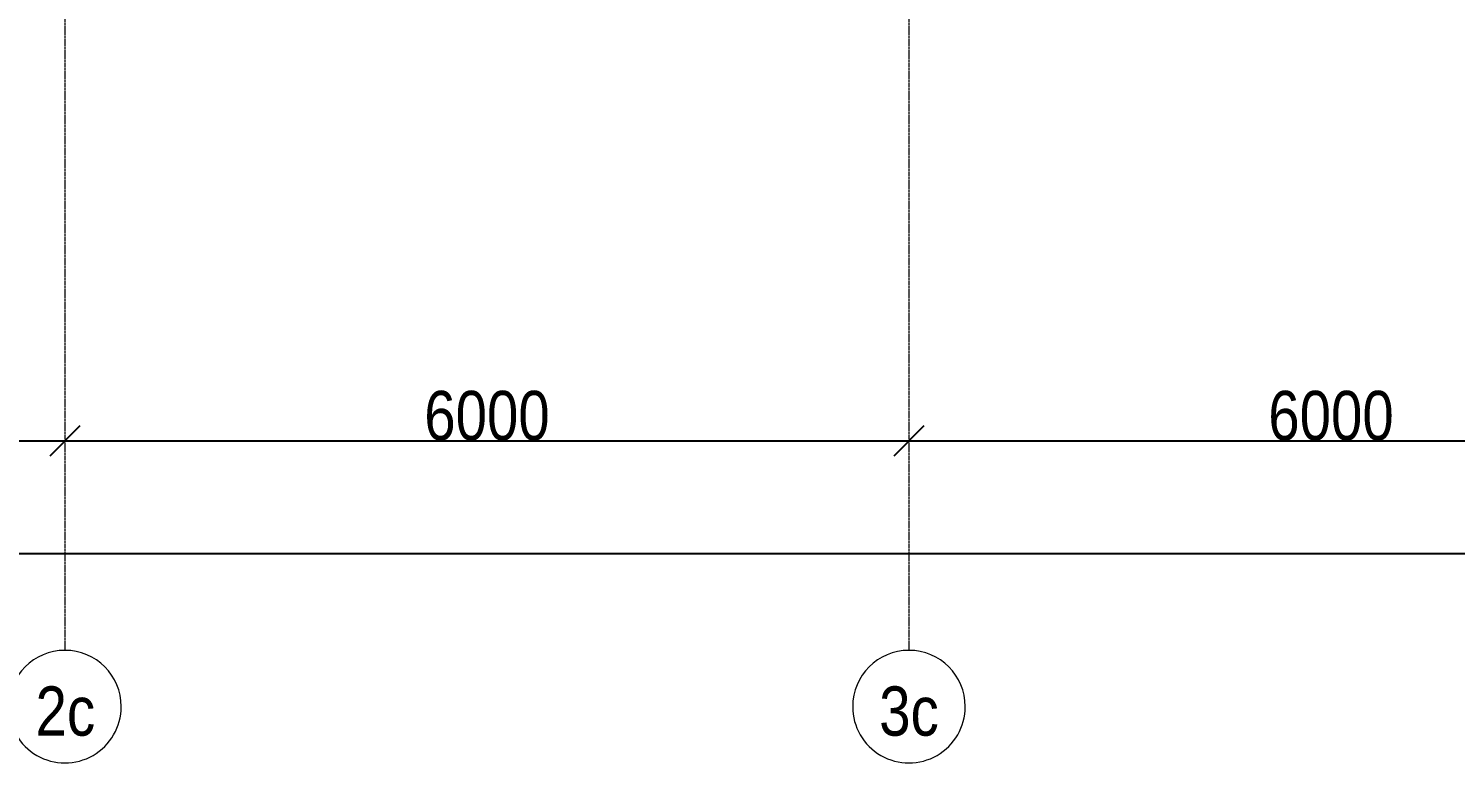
# Model space of a CAD drawing. Header units: metres. Extents: x 14298 to 227756, y -64870 to 286334.
# Drawn here: x 35804 to 45948, y -64870 to -59634 of the extents above; entities that cross this region are included whole.
import ezdxf

# ---------------------------------------------------------------- set-up
doc = ezdxf.new("R2010")
doc.units = ezdxf.units.M
doc.linetypes.add('ADSK_Линия сетки', pattern=[21, 12, -3, 3, -3])
for name, color, linetype, lineweight in [('A-ANNO-DIMS', 7, 'Continuous', 9), ('S-GRID', 7, 'Continuous', 9), ('S-GRID-IDEN', 7, 'Continuous', 9)]:
    doc.layers.add(name, color=color, linetype=linetype, lineweight=lineweight)
doc.styles.add('GOST Common_I', font='ARIALN.TTF', dxfattribs={"height": 350})
doc.dimstyles.new('ADSK_Основной_3_5', dxfattribs={"dimscale": 304.8, "dimtxt": 352.000249, "dimasz": 0.695866, "dimexe": 0.492126, "dimexo": 0.984252, "dimgap": 0, "dimtad": 1, "dimdec": 3, "dimrnd": 0.001, "dimdsep": 46, "dimtxsty": 'GOST Common_I', "dimblk1": 'OBLIQUE', "dimblk2": 'OBLIQUE', "dimsah": 1, "dimcen": 0.09, "dimdle": 0.492126, "dimazin": 0, "dimtfac": 1, "dimtdec": 4, "dimtix": 1, "dimtmove": 0, "dimatfit": 3, "dimfxl": 1, "dimtvp": 1, "dimtolj": 1, "dimtzin": 0, "dimarcsym": 2})

# ---------------------------------------------------------------- blocks, each defined once
blk = doc.blocks.new('Ось сетки - D8-1256827-1 этаж')
at = {"layer": 'S-GRID-IDEN'}
for start, end in [(360, 180), (180, 360)]:
    blk.add_arc((0, 0), 4, start, end, dxfattribs=at)
blk = doc.blocks.new('_Oblique')
at = {"color": 0, "linetype": 'ByBlock', "lineweight": -2}
blk.add_line((-0.5, -0.5), (0.5, 0.5), dxfattribs=at)
blk = doc.blocks.new('DIMBLOCK1-1 этаж')
at = {"layer": 'A-ANNO-DIMS', "color": 0, "lineweight": -2, "transparency": 16777216}
for p, q in [((32513, -62564), (36213, -62564)), ((32663, -62714), (32663, -62714)), ((36063, -62714), (36063, -62714))]:
    blk.add_line(p, q, dxfattribs=at)
at = {"layer": 'Defpoints', "color": 0, "transparency": 16777216}
for p in [(32663, -62414), (36063, -62414), (36063, -62564)]:
    blk.add_point(p, dxfattribs=at)
at = {"layer": 'A-ANNO-DIMS', "color": 0, "lineweight": -2, "transparency": 16777216, "xscale": 212.1, "yscale": 212.1, "zscale": 212.1, "rotation": 180}
blk.add_blockref('_Oblique', (32663, -62564), dxfattribs=at)
at = {"layer": 'A-ANNO-DIMS', "color": 0, "lineweight": -2, "transparency": 16777216, "xscale": 212.1, "yscale": 212.1, "zscale": 212.1}
blk.add_blockref('_Oblique', (36063, -62564), dxfattribs=at)
at = {"layer": 'A-ANNO-DIMS', "color": 0, "lineweight": 15, "transparency": 16777216, "insert": (34363, -62386), "char_height": 350, "width": 980.83, "attachment_point": 5, "style": 'GOST Common_I'}
blk.add_mtext('\\A1;3400', dxfattribs=at)
blk = doc.blocks.new('DIMBLOCK2-1 этаж')
at = {"layer": 'A-ANNO-DIMS', "color": 0, "lineweight": -2, "transparency": 16777216}
for p, q in [((35913, -62564), (42213, -62564)), ((36063, -62714), (36063, -62714)), ((42063, -62714), (42063, -62714))]:
    blk.add_line(p, q, dxfattribs=at)
at = {"layer": 'Defpoints', "color": 0, "transparency": 16777216}
for p in [(36063, -62414), (42063, -62414), (42063, -62564)]:
    blk.add_point(p, dxfattribs=at)
at = {"layer": 'A-ANNO-DIMS', "color": 0, "lineweight": -2, "transparency": 16777216, "xscale": 212.1, "yscale": 212.1, "zscale": 212.1, "rotation": 180}
blk.add_blockref('_Oblique', (36063, -62564), dxfattribs=at)
at = {"layer": 'A-ANNO-DIMS', "color": 0, "lineweight": -2, "transparency": 16777216, "xscale": 212.1, "yscale": 212.1, "zscale": 212.1}
blk.add_blockref('_Oblique', (42063, -62564), dxfattribs=at)
at = {"layer": 'A-ANNO-DIMS', "color": 0, "lineweight": 15, "transparency": 16777216, "insert": (39063, -62386), "char_height": 350, "width": 945.03, "attachment_point": 5, "style": 'GOST Common_I'}
blk.add_mtext('\\A1;6000', dxfattribs=at)
blk = doc.blocks.new('DIMBLOCK3-1 этаж')
at = {"layer": 'A-ANNO-DIMS', "color": 0, "lineweight": -2, "transparency": 16777216}
for p, q in [((41913, -62564), (48213, -62564)), ((42063, -62714), (42063, -62714)), ((48063, -62714), (48063, -62714))]:
    blk.add_line(p, q, dxfattribs=at)
at = {"layer": 'Defpoints', "color": 0, "transparency": 16777216}
for p in [(42063, -62414), (48063, -62414), (48063, -62564)]:
    blk.add_point(p, dxfattribs=at)
at = {"layer": 'A-ANNO-DIMS', "color": 0, "lineweight": -2, "transparency": 16777216, "xscale": 212.1, "yscale": 212.1, "zscale": 212.1, "rotation": 180}
blk.add_blockref('_Oblique', (42063, -62564), dxfattribs=at)
at = {"layer": 'A-ANNO-DIMS', "color": 0, "lineweight": -2, "transparency": 16777216, "xscale": 212.1, "yscale": 212.1, "zscale": 212.1}
blk.add_blockref('_Oblique', (48063, -62564), dxfattribs=at)
at = {"layer": 'A-ANNO-DIMS', "color": 0, "lineweight": 15, "transparency": 16777216, "insert": (45063, -62386), "char_height": 350, "width": 945.03, "attachment_point": 5, "style": 'GOST Common_I'}
blk.add_mtext('\\A1;6000', dxfattribs=at)
blk = doc.blocks.new('DIMBLOCK15-1 этаж')
at = {"layer": 'A-ANNO-DIMS', "color": 0, "lineweight": -2, "transparency": 16777216}
for p, q in [((32663, -63184), (32663, -63514)), ((87463, -63184), (87463, -63514)), ((32513, -63364), (87613, -63364))]:
    blk.add_line(p, q, dxfattribs=at)
at = {"layer": 'Defpoints', "color": 0, "transparency": 16777216}
for p in [(32663, -62884), (87463, -62884), (87463, -63364)]:
    blk.add_point(p, dxfattribs=at)
at = {"layer": 'A-ANNO-DIMS', "color": 0, "lineweight": -2, "transparency": 16777216, "xscale": 212.1, "yscale": 212.1, "zscale": 212.1, "rotation": 180}
blk.add_blockref('_Oblique', (32663, -63364), dxfattribs=at)
at = {"layer": 'A-ANNO-DIMS', "color": 0, "lineweight": -2, "transparency": 16777216, "xscale": 212.1, "yscale": 212.1, "zscale": 212.1}
blk.add_blockref('_Oblique', (87463, -63364), dxfattribs=at)
at = {"layer": 'A-ANNO-DIMS', "color": 0, "lineweight": 15, "transparency": 16777216, "insert": (60063, -63186), "char_height": 350, "width": 1217.09, "attachment_point": 5, "style": 'GOST Common_I'}
blk.add_mtext('\\A1;54800', dxfattribs=at)

msp = doc.modelspace()

# ---------------------------------------------------------------- linework, layer by layer
at = {"layer": 'S-GRID', "linetype": 'ADSK_Линия сетки', "lineweight": 15}
for p, q in [((36062.6532, -39335.6443), (36062.6532, -64052.4737)), ((42062.6532, -39335.6443), (42062.6532, -64052.4737))]:
    msp.add_line(p, q, dxfattribs=at)

# ---------------------------------------------------------------- block references
at = {"layer": 'S-GRID-IDEN', "lineweight": 15, "xscale": 99.99999999999993, "yscale": 99.99999999999993, "zscale": 99.99999999999993, "rotation": 180}
for p in [(36062.6532, -64452.4737), (42062.6532, -64452.4737)]:
    msp.add_blockref('Ось сетки - D8-1256827-1 этаж', p, dxfattribs=at)

# ---------------------------------------------------------------- texts
at = {"layer": 'S-GRID-IDEN', "lineweight": 15, "char_height": 350, "attachment_point": 1, "style": 'GOST Common_I'}
for s, insert, width in [('2с', (35853.9192, -64308.6099), 455.3585), ('3с', (41851.1192, -64308.6099), 461.772)]:
    msp.add_mtext(s, dxfattribs=dict(at, insert=insert, width=width))

# ---------------------------------------------------------------- dimensions: what is measured, and where the dimension line sits
at = {"layer": 'A-ANNO-DIMS', "lineweight": 15}
for base, p1, p2, override, picture, middle in [((36062.6532, -62564.3923), (32662.6532, -62414.4149), (36062.6532, -62414.4149), {"dimpost": '<>', "dimfxl": 3400}, 'DIMBLOCK1-1 этаж', (34362.6532, -62385.6917)), ((42062.6532, -62564.3923), (36062.6532, -62414.4149), (42062.6532, -62414.4149), {"dimpost": '<>', "dimfxl": 6000}, 'DIMBLOCK2-1 этаж', (39062.6532, -62385.6917)), ((48062.6532, -62564.3923), (42062.6532, -62414.4149), (48062.6532, -62414.4149), {"dimpost": '<>', "dimfxl": 6000}, 'DIMBLOCK3-1 этаж', (45062.6532, -62385.6917)), ((87462.6532, -63364.3923), (32662.6532, -62884.1574), (87462.6532, -62884.1574), {"dimpost": '<>', "dimfxl": 54800}, 'DIMBLOCK15-1 этаж', (60062.6532, -63185.6917))]:
    dim = msp.add_linear_dim(base=base, p1=p1, p2=p2, dimstyle='ADSK_Основной_3_5', override=override, dxfattribs=at)
    dim.commit()
    dim.dimension.update_dxf_attribs({"geometry": picture, "text_midpoint": middle})

doc.saveas('drawing.dxf')
